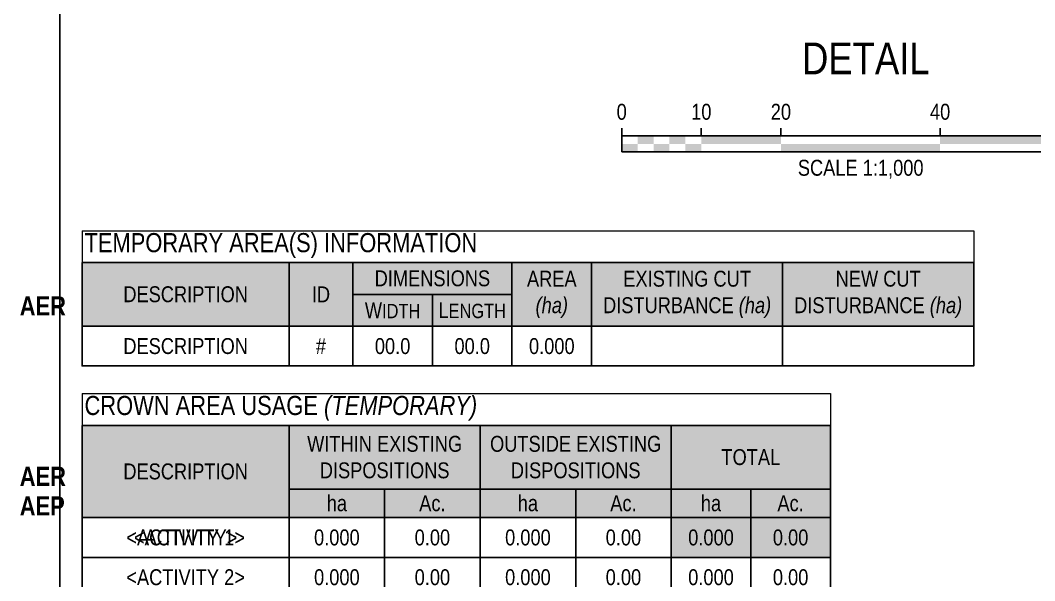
# Paper-space layout 'RTF' of a CAD drawing. Extents: x -1578 to 581, y 336 to 1733.
# Drawn here: x -1568 to -931, y 698 to 1051 of the extents above; entities that cross this region are included whole.
import ezdxf
from ezdxf.enums import TextEntityAlignment as Align

# ---------------------------------------------------------------- set-up
doc = ezdxf.new("R2010")
doc.units = 0
doc.header["$LTSCALE"] = 5
doc.layers.get('Defpoints').update_dxf_attribs({"color": 9})
for name, color, linetype in [('CG-BORDER', 2, 'Continuous'), ('CG-NOTES', 7, 'Continuous'), ('DETAIL-T', 7, 'Continuous'), ('L-2', 7, 'Continuous'), ('S-2', 2, 'Continuous')]:
    doc.layers.add(name, color=color, linetype=linetype)
doc.styles.add('80', font='ARIALN.TTF', dxfattribs={"height": 10})
doc.styles.add('80CG', font='ARIALN.TTF', dxfattribs={"height": 10})
doc.styles.add('80L', font='ARIALN.TTF', dxfattribs={"height": 10})
doc.styles.add('BOLD', font='ARIALNB.TTF')

# ---------------------------------------------------------------- blocks, each defined once
blk = doc.blocks.new('*U378')
at = {"color": 0}
for p, q in [((-150.0000000000342, 0), (-150.0000000000342, 15.00000000000273)), ((-100.0000000000232, 10.00000000000182), (-100.0000000000232, 15.00000000000273)), ((-50.00000000001134, 10.00000000000182), (-50.00000000001134, 15.00000000000273)), ((50.00000000001134, 10.00000000000182), (50.00000000001134, 15.00000000000273)), ((150.2392182250246, -2.274e-13), (150.2392182250246, 15.0000000000025)), ((-150.0000000000342, 10.00000000000182), (150.2392182250246, 10.00000000000159)), ((-150.0000000000342, 0), (150.2392182250246, -2.274e-13))]:
    blk.add_line(p, q, dxfattribs=at)
for points in [[(-140.0000000000342, 10.00000000000091), (-130.0000000000232, 10.00000000000091), (-140.0000000000342, 5), (-130.0000000000232, 5)], [(-120.0000000000342, 10.00000000000091), (-110.0000000000233, 10.00000000000091), (-120.0000000000342, 5), (-110.0000000000233, 5)], [(-100.0000000000232, 10.00000000000182), (-50.00000000001134, 10.00000000000182), (-100.0000000000232, 5.000000000000909), (-50.00000000001134, 5.000000000000909)], [(50.00000000001134, 10.00000000000182), (150.2392182250246, 10.00000000000159), (50.00000000001134, 5.000000000000909), (150.2392182250246, 5.000000000000682)], [(-150.0000000000342, 5.000000000000909), (-140.0000000000233, 5.000000000000909), (-150.0000000000342, 0), (-140.0000000000233, 0)], [(-130.0000000000342, 5.000000000000909), (-120.0000000000233, 5.000000000000909), (-130.0000000000342, 0), (-120.0000000000233, 0)], [(-110.0000000000342, 5.000000000000909), (-100.0000000000232, 5.000000000000909), (-110.0000000000342, 0), (-100.0000000000232, 0)], [(-50.00000000001134, 5.000000000000909), (50.00000000001134, 5.000000000000909), (-50.00000000001134, 0), (50.00000000001134, 0)]]:
    blk.add_solid(points, dxfattribs=at)
at = {"color": 0, "style": '80'}
blk.add_text('metres', height=10.00000000000227, dxfattribs=at).set_placement((162.2392182250246, 20.0000000000025), align=Align.CENTER)
for s, insert, char_height, attachment_point in [('0', (-150.0000000000342, 30.21145975443656), 10, 2), ('10', (-100.0000000000232, 30.21145975443656), 10, 2), ('20', (-50.00000000001134, 30.21145975443656), 10, 2), ('40', (50.00000000001134, 30.21145975443656), 10, 2), ('60', (136.6959500629242, 30.21828103683765), 10, 3), ('SCALE 1:1,000', (0.1196091124951968, -5.000000000000114), 10.00000000000227, 2)]:
    blk.add_mtext(s, dxfattribs=dict(at, insert=insert, char_height=char_height, attachment_point=attachment_point))
blk = doc.blocks.new('*T602')
at = {"layer": 'CG-NOTES', "color": 0, "linetype": 'ByBlock', "lineweight": -2, "transparency": 16777216}
for p, q in [((0, -20), (470, -20)), ((0, -20), (0, -78)), ((130, -20), (130, -78)), ((250, -20), (250, -78)), ((370, -20), (370, -78)), ((470, -20), (470, -78)), ((130, -60), (470, -60)), ((190, -60), (190, -78)), ((310, -60), (310, -78)), ((420, -60), (420, -78)), ((0, -78), (470, -78))]:
    blk.add_line(p, q, dxfattribs=at)
at = {"layer": 'CG-NOTES', "color": 254, "transparency": 16777216}
for points in [[(0, -20), (0, -78), (130, -20), (130, -78)], [(130, -20), (130, -60), (250, -20), (250, -60)], [(250, -20), (250, -60), (370, -20), (370, -60)], [(370, -20), (370, -60), (470, -20), (470, -60)], [(130, -60), (130, -78), (190, -60), (190, -78)], [(190, -60), (190, -78), (250, -60), (250, -78)], [(250, -60), (250, -78), (310, -60), (310, -78)], [(310, -60), (310, -78), (370, -60), (370, -78)], [(370, -60), (370, -78), (420, -60), (420, -78)], [(420, -60), (420, -78), (470, -60), (470, -78)]]:
    blk.add_solid(points, dxfattribs=at)
at = {"layer": 'Defpoints', "color": 8, "linetype": 'ByBlock', "lineweight": 0, "transparency": 16777216}
for p, q in [((0, 0), (470, 0)), ((0, 0), (0, -20)), ((470, 0), (470, -20))]:
    blk.add_line(p, q, dxfattribs=at)
at = {"layer": 'CG-NOTES', "color": 14, "transparency": 16777216, "insert": (1.5, -1.5), "char_height": 12, "width": 467, "attachment_point": 1, "style": '80'}
blk.add_mtext('CROWN AREA USAGE{\\fArial Narrow|b0|i1|c0|p34; (TEMPORARY)}', dxfattribs=at)
at = {"layer": 'CG-NOTES', "color": 1, "transparency": 16777216, "char_height": 10, "attachment_point": 5, "style": '80'}
for s, insert, width in [('WITHIN EXISTING DISPOSITIONS', (190, -40), 117), ('OUTSIDE EXISTING DISPOSITIONS', (310, -40), 117), ('TOTAL', (420, -40), 97), ('DESCRIPTION', (65, -49), 127), ('ha', (160, -69), 57), ('ha', (280, -69), 57), ('ha', (395, -69), 47), ('Ac.', (220, -69), 57), ('Ac.', (340, -69), 57), ('Ac.', (445, -69), 47)]:
    blk.add_mtext(s, dxfattribs=dict(at, insert=insert, width=width))
blk = doc.blocks.new('*T603')
at = {"layer": 'CG-NOTES', "color": 0, "linetype": 'ByBlock', "lineweight": -2, "transparency": 16777216}
for p, q in [((0, -20), (560, -20)), ((0, -20), (0, -60)), ((130, -20), (130, -60)), ((170, -20), (170, -60)), ((270, -20), (270, -60)), ((320, -20), (320, -60)), ((440, -20), (440, -60)), ((560, -20), (560, -60)), ((170, -40), (270, -40)), ((220, -40), (220, -60)), ((0, -60), (560, -60))]:
    blk.add_line(p, q, dxfattribs=at)
at = {"layer": 'CG-NOTES', "color": 254, "transparency": 16777216}
for points in [[(0, -20), (0, -60), (130, -20), (130, -60)], [(130, -20), (130, -60), (170, -20), (170, -60)], [(170, -20), (170, -40), (270, -20), (270, -40)], [(270, -20), (270, -60), (320, -20), (320, -60)], [(320, -20), (320, -60), (440, -20), (440, -60)], [(440, -20), (440, -60), (560, -20), (560, -60)], [(170, -40), (170, -60), (220, -40), (220, -60)], [(220, -40), (220, -60), (270, -40), (270, -60)]]:
    blk.add_solid(points, dxfattribs=at)
at = {"layer": 'Defpoints', "color": 8, "linetype": 'ByBlock', "lineweight": 0, "transparency": 16777216}
for p, q in [((0, 0), (560, 0)), ((0, 0), (0, -20)), ((560, 0), (560, -20))]:
    blk.add_line(p, q, dxfattribs=at)
at = {"layer": 'CG-NOTES', "color": 14, "transparency": 16777216, "insert": (1.5, -1.5), "char_height": 12, "width": 557, "attachment_point": 1, "style": '80'}
blk.add_mtext('TEMPORARY AREA(S) INFORMATION', dxfattribs=at)
at = {"layer": 'CG-NOTES', "color": 1, "transparency": 16777216, "char_height": 10, "attachment_point": 5}
for s, insert, width, style in [('DIMENSIONS', (220, -30), 97, '80'), ('AREA {\\fArial Narrow|b0|i1|c0|p34;(ha)}', (295, -40), 47, '80'), ('EXISTING CUT DISTURBANCE {\\fArial Narrow|b0|i1|c0|p34;(ha)}', (380, -40), 117, '80'), ('NEW CUT DISTURBANCE {\\fArial Narrow|b0|i1|c0|p34;(ha)}', (500, -40), 117, '80'), ('DESCRIPTION', (65, -40), 127, '80'), ('ID', (150, -40), 37, '80'), ('{\\fArial Narrow|b0|i0|c0|p34;W\\H0.9x;IDTH}', (195, -50), 47, 'BOLD'), ('{\\fArial Narrow|b0|i0|c0|p34;L\\H0.9x;ENGTH}', (245, -50), 47, 'BOLD')]:
    blk.add_mtext(s, dxfattribs=dict(at, insert=insert, width=width, style=style))
blk = doc.blocks.new('*U391')
at = {"layer": 'CG-NOTES'}
blk.add_line((240, 0), (240, -25), dxfattribs=at)
for points in [[(0, 0), (120, 0), (120, -25), (0, -25)], [(120, 0), (240, 0), (240, -25), (120, -25)]]:
    blk.add_lwpolyline(points, close=True, dxfattribs=at)
blk = doc.blocks.new('*U381')
at = {"layer": 'CG-NOTES'}
for points in [[(0, 0), (40, 0), (40, -25), (0, -25)], [(40, 0), (90, 0), (90, -25), (40, -25)], [(90, 0), (140, 0), (140, -25), (90, -25)], [(140, 0), (190, 0), (190, -25), (140, -25)], [(190, 0), (310, 0), (310, -25), (190, -25)]]:
    blk.add_lwpolyline(points, close=True, dxfattribs=at)
at = {"layer": 'CG-NOTES', "style": '80L'}
for tag, p in [('ID', (20, -12.5)), ('WIDTH', (65, -12.5)), ('LENGTH', (115, -12.5)), ('HA', (165, -12.5)), ('YES-NO', (250, -12.5))]:
    blk.add_attdef(tag, text='', height=10, dxfattribs=at).set_placement(p, align=Align.MIDDLE_CENTER)
blk = doc.blocks.new('*T398')
at = {"layer": 'CG-NOTES', "color": 0, "linetype": 'ByBlock', "lineweight": -2, "transparency": 16777216}
for p, q in [((0, 0), (470, 0)), ((0, 0), (0, -25)), ((130, 0), (130, -25)), ((190, 0), (190, -25)), ((250, 0), (250, -25)), ((310, 0), (310, -25)), ((370, 0), (370, -25)), ((420, 0), (420, -25)), ((470, 0), (470, -25)), ((0, -25), (470, -25))]:
    blk.add_line(p, q, dxfattribs=at)
at = {"layer": 'CG-NOTES', "color": 254, "transparency": 16777216}
for points in [[(370, 0), (370, -25), (420, 0), (420, -25)], [(420, 0), (420, -25), (470, 0), (470, -25)]]:
    blk.add_solid(points, dxfattribs=at)
at = {"layer": 'CG-NOTES', "transparency": 16777216, "insert": (65, -12.5), "char_height": 10, "width": 127, "attachment_point": 5, "style": '80'}
blk.add_mtext('<ACTIVITY>', dxfattribs=at)
at = {"layer": 'CG-NOTES', "color": 0, "transparency": 16777216, "char_height": 10, "attachment_point": 5, "style": '80L'}
for s, insert, width in [('0.000', (160, -12.5), 57), ('0.00', (220, -12.5), 57), ('0.000', (280, -12.5), 57), ('0.00', (340, -12.5), 57), ('0.000', (395, -12.5), 47), ('0.00', (445, -12.5), 47)]:
    blk.add_mtext(s, dxfattribs=dict(at, insert=insert, width=width))
blk = doc.blocks.new('*T399')
at = {"layer": 'CG-NOTES', "color": 0, "linetype": 'ByBlock', "lineweight": -2, "transparency": 16777216}
for p, q in [((0, 0), (470, 0)), ((0, 0), (0, -75)), ((130, 0), (130, -50)), ((190, 0), (190, -50)), ((250, 0), (250, -50)), ((310, 0), (310, -50)), ((370, 0), (370, -75)), ((420, 0), (420, -75)), ((470, 0), (470, -75)), ((0, -25), (470, -25)), ((0, -50), (470, -50)), ((0, -75), (470, -75))]:
    blk.add_line(p, q, dxfattribs=at)
at = {"layer": 'CG-NOTES', "color": 254, "transparency": 16777216}
for points in [[(370, -50), (370, -75), (420, -50), (420, -75)], [(420, -50), (420, -75), (470, -50), (470, -75)]]:
    blk.add_solid(points, dxfattribs=at)
at = {"layer": 'CG-NOTES', "transparency": 16777216, "char_height": 10, "width": 127, "attachment_point": 5, "style": '80'}
for s, insert in [('<ACTIVITY 1>', (65, -12.5)), ('<ACTIVITY 2>', (65, -37.5))]:
    blk.add_mtext(s, dxfattribs=dict(at, insert=insert))
at = {"layer": 'CG-NOTES', "color": 0, "transparency": 16777216, "char_height": 10, "attachment_point": 5, "style": '80L'}
for s, insert, width in [('0.000', (160, -12.5), 57), ('0.00', (220, -12.5), 57), ('0.000', (280, -12.5), 57), ('0.00', (340, -12.5), 57), ('0.000', (395, -12.5), 47), ('0.00', (445, -12.5), 47), ('0.000', (160, -37.5), 57), ('0.00', (220, -37.5), 57), ('0.000', (280, -37.5), 57), ('0.00', (340, -37.5), 57), ('0.000', (395, -37.5), 47), ('0.00', (445, -37.5), 47), ('0.000', (395, -62.5), 47), ('0.00', (445, -62.5), 47)]:
    blk.add_mtext(s, dxfattribs=dict(at, insert=insert, width=width))
blk = doc.blocks.new('*T400')
at = {"layer": 'CG-NOTES', "color": 0, "linetype": 'ByBlock', "lineweight": -2, "transparency": 16777216}
for p, q in [((0, 0), (470, 0)), ((0, 0), (0, -100)), ((130, 0), (130, -75)), ((190, 0), (190, -75)), ((250, 0), (250, -75)), ((310, 0), (310, -75)), ((370, 0), (370, -100)), ((420, 0), (420, -100)), ((470, 0), (470, -100)), ((0, -25), (470, -25)), ((0, -50), (470, -50)), ((0, -75), (470, -75)), ((0, -100), (470, -100))]:
    blk.add_line(p, q, dxfattribs=at)
at = {"layer": 'CG-NOTES', "color": 254, "transparency": 16777216}
for points in [[(370, -75), (370, -100), (420, -75), (420, -100)], [(420, -75), (420, -100), (470, -75), (470, -100)]]:
    blk.add_solid(points, dxfattribs=at)
at = {"layer": 'CG-NOTES', "transparency": 16777216, "char_height": 10, "width": 127, "attachment_point": 5, "style": '80'}
for s, insert in [('<ACTIVITY 1>', (65, -12.5)), ('<ACTIVITY 2>', (65, -37.5)), ('<ACTIVITY 3>', (65, -62.5))]:
    blk.add_mtext(s, dxfattribs=dict(at, insert=insert))
at = {"layer": 'CG-NOTES', "color": 0, "transparency": 16777216, "char_height": 10, "attachment_point": 5, "style": '80L'}
for s, insert, width in [('0.000', (160, -12.5), 57), ('0.00', (220, -12.5), 57), ('0.000', (280, -12.5), 57), ('0.00', (340, -12.5), 57), ('0.000', (395, -12.5), 47), ('0.00', (445, -12.5), 47), ('0.000', (160, -37.5), 57), ('0.00', (220, -37.5), 57), ('0.000', (280, -37.5), 57), ('0.00', (340, -37.5), 57), ('0.000', (395, -37.5), 47), ('0.00', (445, -37.5), 47), ('0.000', (160, -62.5), 57), ('0.00', (220, -62.5), 57), ('0.000', (280, -62.5), 57), ('0.00', (340, -62.5), 57), ('0.000', (395, -62.5), 47), ('0.00', (445, -62.5), 47), ('0.000', (395, -87.5), 47), ('0.00', (445, -87.5), 47)]:
    blk.add_mtext(s, dxfattribs=dict(at, insert=insert, width=width))
blk = doc.blocks.new('*T401')
at = {"layer": 'CG-NOTES', "color": 0, "linetype": 'ByBlock', "lineweight": -2, "transparency": 16777216}
for p, q in [((0, 0), (470, 0)), ((0, 0), (0, -125)), ((130, 0), (130, -100)), ((190, 0), (190, -100)), ((250, 0), (250, -100)), ((310, 0), (310, -100)), ((370, 0), (370, -125)), ((420, 0), (420, -125)), ((470, 0), (470, -125)), ((0, -25), (470, -25)), ((0, -50), (470, -50)), ((0, -75), (470, -75)), ((0, -100), (470, -100)), ((0, -125), (470, -125))]:
    blk.add_line(p, q, dxfattribs=at)
at = {"layer": 'CG-NOTES', "color": 254, "transparency": 16777216}
for points in [[(370, -100), (370, -125), (420, -100), (420, -125)], [(420, -100), (420, -125), (470, -100), (470, -125)]]:
    blk.add_solid(points, dxfattribs=at)
at = {"layer": 'CG-NOTES', "transparency": 16777216, "char_height": 10, "width": 127, "attachment_point": 5, "style": '80'}
for s, insert in [('<ACTIVITY 1>', (65, -12.5)), ('<ACTIVITY 2>', (65, -37.5)), ('<ACTIVITY 3>', (65, -62.5)), ('<ACTIVITY 4>', (65, -87.5))]:
    blk.add_mtext(s, dxfattribs=dict(at, insert=insert))
at = {"layer": 'CG-NOTES', "color": 0, "transparency": 16777216, "char_height": 10, "attachment_point": 5, "style": '80L'}
for s, insert, width in [('0.000', (160, -12.5), 57), ('0.00', (220, -12.5), 57), ('0.000', (280, -12.5), 57), ('0.00', (340, -12.5), 57), ('0.000', (395, -12.5), 47), ('0.00', (445, -12.5), 47), ('0.000', (160, -37.5), 57), ('0.00', (220, -37.5), 57), ('0.000', (280, -37.5), 57), ('0.00', (340, -37.5), 57), ('0.000', (395, -37.5), 47), ('0.00', (445, -37.5), 47), ('0.000', (160, -62.5), 57), ('0.00', (220, -62.5), 57), ('0.000', (280, -62.5), 57), ('0.00', (340, -62.5), 57), ('0.000', (395, -62.5), 47), ('0.00', (445, -62.5), 47), ('0.000', (160, -87.5), 57), ('0.00', (220, -87.5), 57), ('0.000', (280, -87.5), 57), ('0.00', (340, -87.5), 57), ('0.000', (395, -87.5), 47), ('0.00', (445, -87.5), 47), ('0.000', (395, -112.5), 47), ('0.00', (445, -112.5), 47)]:
    blk.add_mtext(s, dxfattribs=dict(at, insert=insert, width=width))
blk = doc.blocks.new('*T402')
at = {"layer": 'CG-NOTES', "color": 0, "linetype": 'ByBlock', "lineweight": -2, "transparency": 16777216}
for p, q in [((0, 0), (470, 0)), ((0, 0), (0, -150)), ((130, 0), (130, -125)), ((190, 0), (190, -125)), ((250, 0), (250, -125)), ((310, 0), (310, -125)), ((370, 0), (370, -150)), ((420, 0), (420, -150)), ((470, 0), (470, -150)), ((0, -25), (470, -25)), ((0, -50), (470, -50)), ((0, -75), (470, -75)), ((0, -100), (470, -100)), ((0, -125), (470, -125)), ((0, -150), (470, -150))]:
    blk.add_line(p, q, dxfattribs=at)
at = {"layer": 'CG-NOTES', "color": 254, "transparency": 16777216}
for points in [[(370, -125), (370, -150), (420, -125), (420, -150)], [(420, -125), (420, -150), (470, -125), (470, -150)]]:
    blk.add_solid(points, dxfattribs=at)
at = {"layer": 'CG-NOTES', "transparency": 16777216, "char_height": 10, "width": 127, "attachment_point": 5, "style": '80'}
for s, insert in [('<ACTIVITY 1>', (65, -12.5)), ('<ACTIVITY 2>', (65, -37.5)), ('<ACTIVITY 3>', (65, -62.5)), ('<ACTIVITY 4>', (65, -87.5)), ('<ACTIVITY 5>', (65, -112.5))]:
    blk.add_mtext(s, dxfattribs=dict(at, insert=insert))
at = {"layer": 'CG-NOTES', "color": 0, "transparency": 16777216, "char_height": 10, "attachment_point": 5, "style": '80L'}
for s, insert, width in [('0.000', (160, -12.5), 57), ('0.00', (220, -12.5), 57), ('0.000', (280, -12.5), 57), ('0.00', (340, -12.5), 57), ('0.000', (395, -12.5), 47), ('0.00', (445, -12.5), 47), ('0.000', (160, -37.5), 57), ('0.00', (220, -37.5), 57), ('0.000', (280, -37.5), 57), ('0.00', (340, -37.5), 57), ('0.000', (395, -37.5), 47), ('0.00', (445, -37.5), 47), ('0.000', (160, -62.5), 57), ('0.00', (220, -62.5), 57), ('0.000', (280, -62.5), 57), ('0.00', (340, -62.5), 57), ('0.000', (395, -62.5), 47), ('0.00', (445, -62.5), 47), ('0.000', (160, -87.5), 57), ('0.00', (220, -87.5), 57), ('0.000', (280, -87.5), 57), ('0.00', (340, -87.5), 57), ('0.000', (395, -87.5), 47), ('0.00', (445, -87.5), 47), ('0.000', (160, -112.5), 57), ('0.00', (220, -112.5), 57), ('0.000', (280, -112.5), 57), ('0.00', (340, -112.5), 57), ('0.000', (395, -112.5), 47), ('0.00', (445, -112.5), 47), ('0.000', (395, -137.5), 47), ('0.00', (445, -137.5), 47)]:
    blk.add_mtext(s, dxfattribs=dict(at, insert=insert, width=width))
blk = doc.blocks.new('*T403')
at = {"layer": 'CG-NOTES', "color": 0, "linetype": 'ByBlock', "lineweight": -2, "transparency": 16777216}
for p, q in [((0, 0), (470, 0)), ((0, 0), (0, -175)), ((130, 0), (130, -150)), ((190, 0), (190, -150)), ((250, 0), (250, -150)), ((310, 0), (310, -150)), ((370, 0), (370, -175)), ((420, 0), (420, -175)), ((470, 0), (470, -175)), ((0, -25), (470, -25)), ((0, -50), (470, -50)), ((0, -75), (470, -75)), ((0, -100), (470, -100)), ((0, -125), (470, -125)), ((0, -150), (470, -150)), ((0, -175), (470, -175))]:
    blk.add_line(p, q, dxfattribs=at)
at = {"layer": 'CG-NOTES', "color": 254, "transparency": 16777216}
for points in [[(370, -150), (370, -175), (420, -150), (420, -175)], [(420, -150), (420, -175), (470, -150), (470, -175)]]:
    blk.add_solid(points, dxfattribs=at)
at = {"layer": 'CG-NOTES', "transparency": 16777216, "char_height": 10, "width": 127, "attachment_point": 5, "style": '80'}
for s, insert in [('<ACTIVITY 1>', (65, -12.5)), ('<ACTIVITY 2>', (65, -37.5)), ('<ACTIVITY 3>', (65, -62.5)), ('<ACTIVITY 4>', (65, -87.5)), ('<ACTIVITY 5>', (65, -112.5)), ('<ACTIVITY 6>', (65, -137.5))]:
    blk.add_mtext(s, dxfattribs=dict(at, insert=insert))
at = {"layer": 'CG-NOTES', "color": 0, "transparency": 16777216, "char_height": 10, "attachment_point": 5, "style": '80L'}
for s, insert, width in [('0.000', (160, -12.5), 57), ('0.00', (220, -12.5), 57), ('0.000', (280, -12.5), 57), ('0.00', (340, -12.5), 57), ('0.000', (395, -12.5), 47), ('0.00', (445, -12.5), 47), ('0.000', (160, -37.5), 57), ('0.00', (220, -37.5), 57), ('0.000', (280, -37.5), 57), ('0.00', (340, -37.5), 57), ('0.000', (395, -37.5), 47), ('0.00', (445, -37.5), 47), ('0.000', (160, -62.5), 57), ('0.00', (220, -62.5), 57), ('0.000', (280, -62.5), 57), ('0.00', (340, -62.5), 57), ('0.000', (395, -62.5), 47), ('0.00', (445, -62.5), 47), ('0.000', (160, -87.5), 57), ('0.00', (220, -87.5), 57), ('0.000', (280, -87.5), 57), ('0.00', (340, -87.5), 57), ('0.000', (395, -87.5), 47), ('0.00', (445, -87.5), 47), ('0.000', (160, -112.5), 57), ('0.00', (220, -112.5), 57), ('0.000', (280, -112.5), 57), ('0.00', (340, -112.5), 57), ('0.000', (395, -112.5), 47), ('0.00', (445, -112.5), 47), ('0.000', (160, -137.5), 57), ('0.00', (220, -137.5), 57), ('0.000', (280, -137.5), 57), ('0.00', (340, -137.5), 57), ('0.000', (395, -137.5), 47), ('0.00', (445, -137.5), 47), ('0.000', (395, -162.5), 47), ('0.00', (445, -162.5), 47)]:
    blk.add_mtext(s, dxfattribs=dict(at, insert=insert, width=width))
blk = doc.blocks.new('*U393')
for name in ['*T398', '*T399', '*T400', '*T401', '*T402', '*T403']:
    blk.add_blockref(name, (0, 0))
blk = doc.blocks.new('*U387')
at = {"layer": 'CG-NOTES'}
blk.add_lwpolyline([(-130, 0), (0, 0), (0, -25), (-130, -25)], close=True, dxfattribs=at)
at = {"layer": 'Defpoints', "color": 2, "style": '80L'}
blk.add_text('DESCRIPTION', height=10, dxfattribs=at).set_placement((-65, -12.5), align=Align.MIDDLE_CENTER)
blk = doc.blocks.new('*U379')
at = {"layer": 'S-2'}
blk.add_lwpolyline([(-2124.250000000487, 34.00000636901611), (-34.74999851261964, 34.00000424553909), (-34.74999851261964, 1362.999993630984), (-2124.250000000487, 1362.999995754461)], close=True, dxfattribs=at)
at = {"style": '80', "flags": 1}
blk.add_attdef('PAGEID', (-1027.249999255618, 51.50000106173806), '', height=10, rotation=90, dxfattribs=at)

psp = doc.layouts.new('RTF')

# ---------------------------------------------------------------- block references
for name, p in [('*T603', (-1529.265555897633, 918.3417588100929)), ('*T602', (-1529.265555897633, 815.9864871856287))]:
    psp.add_blockref(name, p)
at = {"layer": 'CG-BORDER'}
psp.add_blockref('*U379', (580.9699006181418, 335.7780698818178), dxfattribs=at)
at = {"layer": 'CG-NOTES'}
for name, p in [('*U387', (-1399.265555897633, 858.3417588100929)), ('*U391', (-1209.265555897633, 858.3417588100929)), ('*U393', (-1529.265555897633, 737.9864871856287))]:
    psp.add_blockref(name, p, dxfattribs=at)
ref = psp.add_blockref('*U381', (-1399.265555897633, 858.3417588100929), dxfattribs=at)
ref.add_attrib('ID', '#', dxfattribs={"height": 10, "style": '80L'}).set_placement((-1379.265555897633, 845.8417588100929), align=Align.MIDDLE_CENTER)
ref.add_attrib('WIDTH', '00.0', dxfattribs={"height": 10, "style": '80L'}).set_placement((-1334.265555897633, 845.8417588100929), align=Align.MIDDLE_CENTER)
ref.add_attrib('LENGTH', '00.0', dxfattribs={"height": 10, "style": '80L'}).set_placement((-1284.265555897633, 845.8417588100929), align=Align.MIDDLE_CENTER)
ref.add_attrib('HA', '0.000', dxfattribs={"height": 10, "style": '80L'}).set_placement((-1234.265555897633, 845.8417588100929), align=Align.MIDDLE_CENTER)
at = {"layer": 'L-2'}
psp.add_blockref('*U378', (-1040.359891177075, 967.8962179252461), dxfattribs=at)

# ---------------------------------------------------------------- texts
at = {"color": 6, "insert": (-1568.466057947853, 751.3420123893816), "char_height": 12, "attachment_point": 1, "style": '80L'}
psp.add_mtext_dynamic_manual_height_columns('{\\fArial Narrow|b1|i0|c0|p34;AEP}', width=29.05587994542974, gutter_width=50, heights=[0], dxfattribs=at)
at = {"layer": 'Defpoints', "color": 3, "char_height": 12, "attachment_point": 1, "style": '80L'}
for insert in [(-1568.466057947853, 877.0832689059403), (-1568.466057947853, 769.9652341977776)]:
    psp.add_mtext_dynamic_manual_height_columns('{\\fArial Narrow|b1|i0|c0|p34;AER}', width=29.05587994542974, gutter_width=50, heights=[0], dxfattribs=dict(at, insert=insert))
at = {"layer": 'DETAIL-T', "color": 3, "insert": (-1204.81519395846, 1036.640403890223), "char_height": 20, "width": 333.0587830396622, "attachment_point": 1, "style": '80CG'}
psp.add_mtext('\\pi127.72;DETAIL', dxfattribs=at)

doc.saveas('drawing.dxf')
